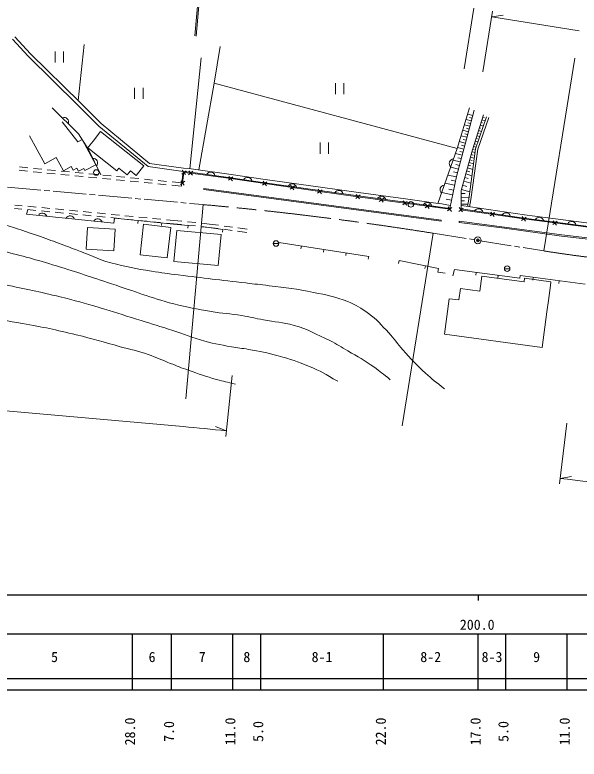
# Model space of a CAD drawing. Units: millimetres, scale not verified. Extents: x -206557 to 1343443, y -1222440 to 380000.
# Drawn here: x 184883 to 286130, y 175543 to 309067 of the extents above; entities that cross this region are included whole.
import ezdxf
from ezdxf.enums import TextEntityAlignment as Align

# ---------------------------------------------------------------- set-up
doc = ezdxf.new("R2010")
doc.units = ezdxf.units.MM
doc.header["$LTSCALE"] = 1000
doc.header["$PDMODE"] = 32
doc.header["$PDSIZE"] = 500
doc.linetypes.add('CHAIN', pattern=[18.5, 12, -1.5, 3.5, -1.5])
for name, color, linetype, lineweight in [('M-BGD', 7, 'Continuous', 13), ('M-BMK', 2, 'CHAIN', 13), ('M-BMK-SRVR', 3, 'Continuous', 13), ('M-STR-HTXT', 7, 'Continuous', 13), ('M-TTL-BAND', 7, 'Continuous', 25)]:
    doc.layers.add(name, color=color, linetype=linetype, lineweight=lineweight)
doc.styles.add('ＭＳ ゴシック', font='')
doc.styles.get('ＭＳ ゴシック').set_extended_font_data('MS Gothic')

msp = doc.modelspace()

# ---------------------------------------------------------------- linework, layer by layer
at = {"layer": 'M-BGD'}
for p, q in [((217178, 305281), (218156, 316238)), ((217395, 305262), (218373, 316218)), ((265512, 299385), (267247, 310248)), ((268880, 298847), (270615, 309710)), ((270457, 308722), (272527, 308999)), ((270457, 308722), (286130, 306219)), ((196238, 293702), (197333, 303737)), ((192122, 302507), (192122, 300507)), ((193622, 302507), (193622, 300507)), ((216267, 281451), (218311, 301332)), ((264249, 285103), (220649, 296815)), ((242426, 296824), (242426, 294824)), ((243926, 296824), (243926, 294824)), ((206376, 295983), (206376, 293983)), ((207876, 295983), (207876, 293983)), ((266476, 292366), (264249, 285103)), ((267031, 291005), (266133, 291246)), ((196171, 286300), (193388, 289892)), ((266772, 290040), (265840, 290290)), ((266902, 290522), (266452, 290643)), ((268543, 289759), (268821, 289673)), ((268692, 290236), (269277, 290054)), ((268840, 290714), (269133, 290623)), ((266513, 289074), (265546, 289333)), ((266383, 288590), (265900, 288720)), ((266642, 289557), (266176, 289682)), ((268246, 288804), (268509, 288722)), ((268395, 289282), (268950, 289109)), ((198903, 286422), (200269, 288146)), ((265985, 287107), (264949, 287385)), ((266253, 288107), (265253, 288376)), ((266119, 287607), (265619, 287741)), ((267801, 287372), (268297, 287218)), ((267950, 287849), (268197, 287772)), ((268098, 288327), (268624, 288163)), ((198903, 286422), (198336, 285706)), ((239686, 286164), (239686, 284164)), ((241186, 286164), (241186, 284164)), ((265708, 286070), (264633, 286356)), ((265846, 286588), (265328, 286726)), ((267356, 285939), (267574, 285872)), ((267504, 286417), (267970, 286272)), ((267653, 286894), (267886, 286822)), ((264249, 285103), (260787, 275205)), ((265423, 284995), (264307, 285291)), ((265274, 284437), (264716, 284585)), ((265566, 285532), (265028, 285675)), ((266920, 284504), (267452, 284353)), ((267059, 284984), (267323, 284902)), ((267207, 285462), (267643, 285326)), ((265126, 283879), (263933, 284196)), ((264968, 283282), (264371, 283440)), ((266647, 283542), (267316, 283353)), ((266783, 284023), (267118, 283928)), ((187213, 281633), (185720, 281779)), ((264468, 281401), (263086, 281768)), ((264809, 282685), (263525, 283026)), ((264638, 282043), (263996, 282214)), ((266238, 282099), (266710, 281965)), ((266375, 282580), (267180, 282352)), ((266511, 283061), (266914, 282947)), ((187154, 281035), (185661, 281181)), ((189642, 280792), (188149, 280938)), ((189701, 281389), (188208, 281535)), ((192130, 280549), (190638, 280695)), ((192189, 281146), (190696, 281292)), ((194619, 280306), (193126, 280452)), ((194677, 280903), (193184, 281049)), ((197165, 280659), (195672, 280805)), ((199653, 280416), (198160, 280562)), ((215605, 281105), (214816, 280492)), ((215517, 280404), (214904, 281193)), ((216023, 280365), (216795, 281002)), ((216727, 280298), (216091, 281069)), ((264284, 280710), (263593, 280893)), ((265791, 280520), (266889, 280209)), ((265947, 281069), (266496, 280913)), ((266102, 281618), (267044, 281351)), ((197107, 280062), (195614, 280208)), ((199595, 279819), (198102, 279965)), ((202083, 279576), (200590, 279722)), ((202141, 280173), (200648, 280319)), ((204571, 279332), (203078, 279478)), ((204629, 279930), (203137, 280075)), ((207059, 279089), (205566, 279235)), ((207118, 279686), (205625, 279832)), ((209606, 279443), (208113, 279589)), ((212094, 279200), (210601, 279346)), ((214825, 278933), (213089, 279102)), ((215369, 279221), (214579, 278607)), ((215281, 278519), (214667, 279309)), ((223209, 279401), (224005, 280006)), ((223909, 279305), (223304, 280101)), ((229314, 278513), (230116, 279110)), ((230014, 278410), (229417, 279212)), ((264102, 280019), (262585, 280333)), ((263945, 279260), (263186, 279418)), ((265429, 279240), (266708, 278878)), ((265610, 279880), (266250, 279699)), ((209547, 278846), (208054, 278992)), ((212035, 278602), (210543, 278748)), ((214767, 278335), (213031, 278505)), ((214825, 278933), (214767, 278335)), ((218790, 277712), (218816, 277911)), ((261383, 272245), (218816, 277911)), ((234261, 277801), (235062, 278400)), ((234961, 277700), (234362, 278501)), ((239907, 276990), (239308, 277790)), ((263787, 278502), (262071, 278858)), ((263609, 277644), (262751, 277822)), ((265006, 277749), (266498, 277326)), ((265218, 278494), (265963, 278283)), ((261357, 272047), (218790, 277712)), ((239207, 277090), (240008, 277689)), ((246047, 276148), (246844, 276753)), ((246748, 276052), (246144, 276849)), ((263431, 276786), (261489, 277189)), ((264943, 277046), (265654, 277043)), ((250267, 275575), (251063, 276181)), ((250968, 275480), (250362, 276276)), ((254486, 275003), (255282, 275609)), ((255187, 274908), (254581, 275704)), ((259197, 274356), (258592, 275153)), ((263028, 274844), (260830, 275300)), ((263229, 275815), (262258, 276016)), ((264934, 275104), (266165, 275098)), ((264937, 275719), (265552, 275717)), ((264940, 276335), (266362, 276328)), ((186152, 274221), (184812, 274350)), ((186206, 274819), (184863, 274948)), ((186994, 273317), (187197, 274120)), ((188640, 273981), (187147, 274125)), ((188695, 274579), (187202, 274723)), ((191128, 273741), (189635, 273885)), ((191183, 274339), (189690, 274483)), ((193672, 274099), (192179, 274243)), ((196160, 273859), (194667, 274003)), ((198649, 273619), (197156, 273763)), ((258496, 274452), (259293, 275057)), ((262507, 273901), (263304, 274506)), ((263207, 273805), (262603, 274602)), ((264529, 273805), (265330, 274403)), ((265228, 273703), (264630, 274505)), ((202640, 271702), (186994, 273317)), ((193617, 273501), (192124, 273645)), ((196105, 273261), (194612, 273405)), ((198594, 273022), (197101, 273166)), ((201082, 272782), (199589, 272926)), ((201137, 273379), (199644, 273523)), ((203571, 272542), (202078, 272686)), ((203626, 273139), (202133, 273283)), ((202640, 271702), (202764, 272620)), ((202759, 272570), (202711, 272072)), ((206059, 272302), (204566, 272446)), ((206114, 272899), (204621, 273043)), ((208603, 272660), (207110, 272803)), ((211091, 272420), (209598, 272564)), ((270170, 272987), (270971, 273585)), ((270870, 272885), (270271, 273687)), ((275811, 272168), (276612, 272767)), ((276511, 272067), (275913, 272868)), ((207002, 272161), (206954, 271663)), ((208548, 272062), (207055, 272206)), ((211036, 271822), (209543, 271966)), ((211245, 271752), (211197, 271254)), ((213371, 271597), (212032, 271726)), ((213430, 272194), (212087, 272324)), ((214802, 271450), (213371, 271597)), ((214867, 272047), (213430, 272194)), ((217289, 271195), (215797, 271348)), ((217354, 271791), (215862, 271944)), ((215991, 271278), (215940, 270780)), ((219716, 270946), (218284, 271093)), ((219786, 271542), (218349, 271689)), ((221441, 271321), (219786, 271542)), ((223919, 270990), (222432, 271189)), ((261357, 272047), (261383, 272245)), ((264605, 271836), (264631, 272034)), ((281400, 271436), (282193, 272046)), ((282101, 271345), (281491, 272137)), ((221366, 270725), (219716, 270946)), ((222177, 270567), (222111, 270071)), ((223844, 270395), (222357, 270593)), ((226485, 270042), (224835, 270263)), ((226565, 270637), (224910, 270858)), ((231240, 268054), (232240, 268054)), ((232267, 268208), (232192, 267713)), ((232267, 268208), (248375, 265747)), ((236294, 267592), (236219, 267098)), ((240321, 266977), (240246, 266483)), ((244348, 266362), (244273, 265868)), ((248375, 265747), (248300, 265253)), ((253810, 264973), (253714, 264483)), ((258545, 264048), (258449, 263557)), ((272721, 263531), (273721, 263531)), ((267637, 262872), (267572, 262376)), ((271603, 262353), (271538, 261857)), ((277906, 261997), (277841, 261501)), ((280619, 257820), (280985, 260535)), ((282575, 261377), (282509, 260881)), ((280346, 255791), (280619, 257820)), ((65657, 248532), (215087, 235189)), ((223854, 244391), (222723, 233450)), ((222826, 234444), (220898, 235247)), ((283946, 235836), (282586, 224921)), ((282710, 225913), (284768, 226261))]:
    msp.add_line(p, q, dxfattribs=at)
for points in [[(260730, 274654), (254904, 275454), (246466, 276599), (239629, 277538), (229737, 278960), (223628, 279852), (216426, 280833), (215080, 280962), (208805, 281860), (199943, 289123), (196149, 292947), (187258, 301681), (184461, 304729)], [(260812, 275248), (254985, 276049), (246547, 277194), (239712, 278132), (229823, 279554), (223711, 280446), (216495, 281429), (215151, 281558), (209056, 282430), (200347, 289568), (196573, 293372), (187690, 302098), (184903, 305135)], [(221731, 303413), (220649, 296815), (217876, 281241)], [(200283, 280355), (198085, 284945), (196305, 287741), (191581, 292403)], [(262926, 274352), (264108, 280046), (265902, 286798), (267290, 291971)], [(264951, 274253), (264945, 277533), (267021, 284864), (268973, 291140)], [(266096, 274693), (266320, 276019), (267547, 285046), (269529, 290784)], [(266490, 274626), (266716, 275959), (267938, 284953), (269907, 290653)], [(187510, 287365), (190237, 282369), (192298, 283494)], [(200269, 288146), (208023, 282005), (206657, 280280), (205612, 281108)], [(196171, 286300), (196934, 286716), (199404, 282191)], [(198336, 285706), (197960, 285231), (203160, 281112), (203536, 281587)], [(192298, 283494), (193602, 281104), (194978, 281855)], [(194978, 281855), (195335, 281200), (196005, 281566)], [(199404, 282191), (197446, 281122), (197236, 281507)], [(196005, 281566), (196312, 281003), (197236, 281507)], [(203536, 281587), (205045, 280392), (205612, 281108)], [(262926, 274352), (254904, 275454), (246466, 276599), (239629, 277538), (229737, 278960), (223628, 279852), (216426, 280833), (215080, 280962), (214825, 278933)], [(262905, 274203), (254884, 275306), (246446, 276451), (239608, 277390), (229715, 278811), (223607, 279703), (216409, 280684), (215210, 280799), (214974, 278914)], [(339481, 270518), (335621, 270145), (331191, 269749), (325206, 269351), (320997, 269097), (316788, 268940), (310635, 268909), (303902, 269106), (298969, 269528), (292595, 270319), (287810, 270972), (281796, 271741), (276212, 272468), (264929, 274104)], [(339417, 270624), (335607, 270295), (331179, 269898), (325197, 269501), (320990, 269247), (316784, 269090), (310637, 269060), (303910, 269256), (298984, 269677), (292614, 270467), (287830, 271121), (281816, 271890), (276232, 272616), (264951, 274253)], [(339162, 271066), (335551, 270892), (331133, 270497), (325159, 270099), (320961, 269846), (316772, 269690), (310644, 269660), (303944, 269855), (299047, 270274), (292692, 271062), (287908, 271716), (281892, 272485), (276314, 273211), (265037, 274846)], [(202759, 272570), (213366, 271547), (215991, 271278)], [(341077, 268948), (333551, 268264), (314318, 266912), (304364, 267351), (297800, 267670), (282985, 269393), (272729, 270783), (264605, 271836)], [(341055, 269147), (333536, 268464), (314316, 267112), (304373, 267550), (297817, 267870), (283010, 269591), (272755, 270982), (264631, 272034)], [(218288, 271042), (219710, 270896), (222177, 270567)], [(253810, 264973), (260913, 263585), (260806, 262917), (262077, 262704)], [(263442, 262268), (263750, 263381), (275490, 261844), (275572, 262307), (287244, 260757)], [(276240, 261174), (268666, 262194), (268300, 259479)], [(280985, 260535), (281070, 261167), (276325, 261806), (276240, 261174)], [(268300, 259479), (264816, 259948), (264543, 257919)], [(261949, 251769), (262809, 258152), (264543, 257919)], [(280346, 255791), (279486, 249408), (261949, 251769)]]:
    msp.add_lwpolyline(points, dxfattribs=at)
for points in [[(207974, 271492), (207347, 266035), (212232, 265473), (212859, 270931)], [(197908, 270930), (202878, 270638), (202650, 266753), (197680, 267045)], [(213916, 270366), (221887, 269647), (221386, 264089), (213415, 264808)]]:
    msp.add_lwpolyline(points, close=True, dxfattribs=at)
for centre in [(199499, 280794), (255933, 275069), (231740, 268054), (273221, 263531)]:
    msp.add_circle(centre, 500, dxfattribs=at)
for centre, radius, start, end in [((568443, -447440), 775000, 96.99223, 96.99223), ((193723, 289850), 812, 337.99817, 112.75844), ((198902, 282515), 812, 318.20089, 92.96116), ((263638, 282411), 812, 93.33962, 228.09989), ((219985, 280033), 812, 14.86334, 149.62361), ((226637, 279097), 812, 14.314, 149.07427), ((234638, 277940), 812, 14.44224, 149.20251), ((261987, 277691), 812, 93.33962, 228.09989), ((243005, 276759), 812, 14.79963, 149.55991), ((250643, 275717), 812, 14.89284, 149.65311), ((258872, 274594), 812, 14.79525, 149.55552), ((268072, 273484), 812, 14.36685, 149.12712), ((189811, 272712), 812, 16.72434, 151.48461), ((194785, 272199), 812, 16.72434, 151.48461), ((199758, 271685), 812, 16.72434, 151.48461), ((273021, 272766), 812, 14.36685, 149.12712), ((278984, 271943), 812, 15.20915, 149.96942), ((284783, 271196), 812, 15.33296, 150.09323), ((165285, -322592), 560000, 84.1023, 84.89779), ((316097, 493841), 270000, 262.89686, 267.53571)]:
    msp.add_arc(centre, radius, start, end, dxfattribs=at)
for points, knots in [([(262003, 241977), (260329, 243246), (259845, 243639), (258546, 244803), (256859, 246315), (256031, 247290), (254505, 248965), (253459, 250114), (253025, 250892), (251956, 252019), (250602, 253446), (249931, 254372), (248327, 255511), (246969, 256476), (246157, 256979), (244618, 257617), (242327, 258567), (240918, 258774), (238489, 259276), (235392, 259916), (233620, 260078), (230483, 260480), (228862, 260688), (227951, 260773), (226328, 260964), (221593, 261519), (218938, 261814), (214208, 262410), (212323, 262647), (211266, 262775), (209392, 263084), (206528, 263555), (204914, 263816), (202114, 264579), (199554, 265276), (198243, 266045), (195754, 266965), (192665, 268107), (190953, 268801), (187834, 269857), (185320, 270708), (183920, 271227), (181348, 271883), (179261, 272416), (178058, 272571), (175934, 272928), (173729, 273300), (172480, 273422), (170276, 273796), (169151, 273987), (168790, 274048), (167399, 274303)], [0, 0, 0, 0, 1, 1, 1, 2, 2, 2, 3, 3, 3, 4, 4, 4, 5, 5, 5, 6, 6, 6, 7, 7, 7, 8, 8, 8, 9, 9, 9, 10, 10, 10, 11, 11, 11, 12, 12, 12, 13, 13, 13, 14, 14, 14, 15, 15, 15, 16, 16, 16, 17, 17, 17, 17]), ([(252249, 243603), (250882, 244732), (250471, 245044), (249280, 245899), (247551, 247139), (246494, 247707), (244657, 248782), (243391, 249523), (242708, 249991), (241386, 250627), (238933, 251809), (237589, 252603), (234974, 253365), (232877, 253977), (231615, 253944), (229469, 254351), (227950, 254640), (227115, 254882), (225589, 255132), (223448, 255484), (222217, 255471), (220080, 255847), (217458, 256309), (215977, 256533), (213403, 257213), (208972, 258384), (206596, 259404), (202235, 260816), (198364, 262070), (196222, 262856), (192329, 264039), (188556, 265186), (186422, 265768), (182595, 266716), (180038, 267350), (178580, 267593), (176011, 268171), (173366, 268765), (172534, 268958), (169246, 269719)], [0, 0, 0, 0, 1, 1, 1, 2, 2, 2, 3, 3, 3, 4, 4, 4, 5, 5, 5, 6, 6, 6, 7, 7, 7, 8, 8, 8, 9, 9, 9, 10, 10, 10, 11, 11, 11, 12, 12, 12, 13, 13, 13, 13]), ([(242820, 243325), (240520, 244682), (239792, 245107), (237731, 245995), (235616, 246905), (234362, 247254), (232148, 247887), (230091, 248475), (228902, 248672), (226796, 249052), (225603, 249267), (224920, 249301), (223727, 249519), (221549, 249917), (220321, 250133), (218194, 250747), (215911, 251406), (214693, 251970), (212432, 252702), (210212, 253421), (208955, 253783), (206727, 254476), (204100, 255292), (202639, 255787), (200001, 256566), (197293, 257365), (195775, 257815), (193031, 258478), (189150, 259416), (186952, 259836), (183049, 260677), (181499, 261011), (180655, 261343), (179080, 261520), (177019, 261751), (175846, 261646), (173774, 261719), (171136, 261812), (169659, 261970), (167020, 261939), (164541, 261909), (163686, 261848), (160681, 261610)], [0, 0, 0, 0, 1, 1, 1, 2, 2, 2, 3, 3, 3, 4, 4, 4, 5, 5, 5, 6, 6, 6, 7, 7, 7, 8, 8, 8, 9, 9, 9, 10, 10, 10, 11, 11, 11, 12, 12, 12, 13, 13, 13, 14, 14, 14, 14]), ([(224498, 242837), (222869, 243182), (222412, 243296), (221091, 243651), (219067, 244195), (217970, 244626), (215991, 245317), (214719, 245761), (214024, 246058), (212768, 246549), (211217, 247155), (210382, 247585), (208810, 248136), (206879, 248811), (205736, 248995), (203763, 249537), (200695, 250381), (198994, 250923), (195902, 251669), (192152, 252574), (190040, 253046), (186239, 253702), (183495, 254176), (181950, 254437), (179174, 254651), (176997, 254819), (176234, 254845), (173587, 254867)], [0, 0, 0, 0, 1, 1, 1, 2, 2, 2, 3, 3, 3, 4, 4, 4, 5, 5, 5, 6, 6, 6, 7, 7, 7, 8, 8, 8, 9, 9, 9, 9])]:
    msp.add_open_spline(points, degree=3, knots=knots, dxfattribs=at)
at = {"layer": 'M-BMK'}
for p, q in [((183559, 278164), (189536, 277630)), ((190133, 277577), (191129, 277488)), ((191727, 277434), (197703, 276901)), ((198301, 276847), (199297, 276758)), ((199894, 276705), (205871, 276172)), ((206468, 276118), (207464, 276029)), ((208062, 275976), (214038, 275442)), ((214636, 275389), (215632, 275300)), ((216229, 275247), (218644, 275031)), ((259915, 269899), (265840, 268953)), ((266432, 268858), (267420, 268700)), ((268012, 268606), (273937, 267659)), ((274530, 267565), (275517, 267407)), ((276110, 267312), (279822, 266720))]:
    msp.add_line(p, q, dxfattribs=at)
for centre, radius, start, end in [((165285, -322592), 600000, 80.92559, 84.89779), ((316097, 493841), 230000, 260.92558, 276.99224)]:
    msp.add_arc(centre, radius, start, end, dxfattribs=at)
at = {"layer": 'M-BMK-SRVR'}
msp.add_circle((267940, 268617), 600, dxfattribs=at)
msp.add_point((267940, 268617), dxfattribs=at)
at = {"layer": 'M-STR-HTXT'}
for p, q in [((279822, 266720), (285342, 301282)), ((218644, 275031), (215532, 240170)), ((259915, 269899), (254395, 235337))]:
    msp.add_line(p, q, dxfattribs=at)
at = {"layer": 'M-TTL-BAND'}
for p, q in [((40000, 205000), (579000, 205000)), ((268000, 205000), (268000, 204000)), ((68000, 198000), (579000, 198000)), ((206000, 188000), (206000, 198000)), ((213000, 188000), (213000, 198000)), ((224000, 188000), (224000, 198000)), ((229000, 188000), (229000, 198000)), ((251000, 188000), (251000, 198000)), ((268000, 188000), (268000, 198000)), ((273000, 188000), (273000, 198000)), ((284000, 188000), (284000, 198000)), ((40000, 190000), (579000, 190000)), ((40000, 188000), (579000, 188000))]:
    msp.add_line(p, q, dxfattribs=at)

# ---------------------------------------------------------------- texts
at = {"layer": 'M-TTL-BAND', "style": 'ＭＳ ゴシック'}
for s, p in [('200.0', (267844, 198195)), ('5', (192000, 192405)), ('6', (209500, 192405)), ('7', (218500, 192405)), ('8', (226500, 192405)), ('8-1', (240000, 192405)), ('8-2', (259500, 192405)), ('8-3', (270500, 192405)), ('9', (278500, 192405))]:
    msp.add_text(s, height=1833, dxfattribs=at).set_placement(p, align=Align.BOTTOM_CENTER)
for s, p in [('28.0', (207000, 180500)), ('7.0', (214000, 180500)), ('11.0', (225000, 180500)), ('5.0', (230000, 180500)), ('22.0', (252000, 180500)), ('17.0', (269000, 180500)), ('5.0', (274000, 180500)), ('11.0', (285000, 180500))]:
    msp.add_text(s, height=1833, rotation=90, dxfattribs=at).set_placement(p, align=Align.BOTTOM_CENTER)

doc.saveas('drawing.dxf')
